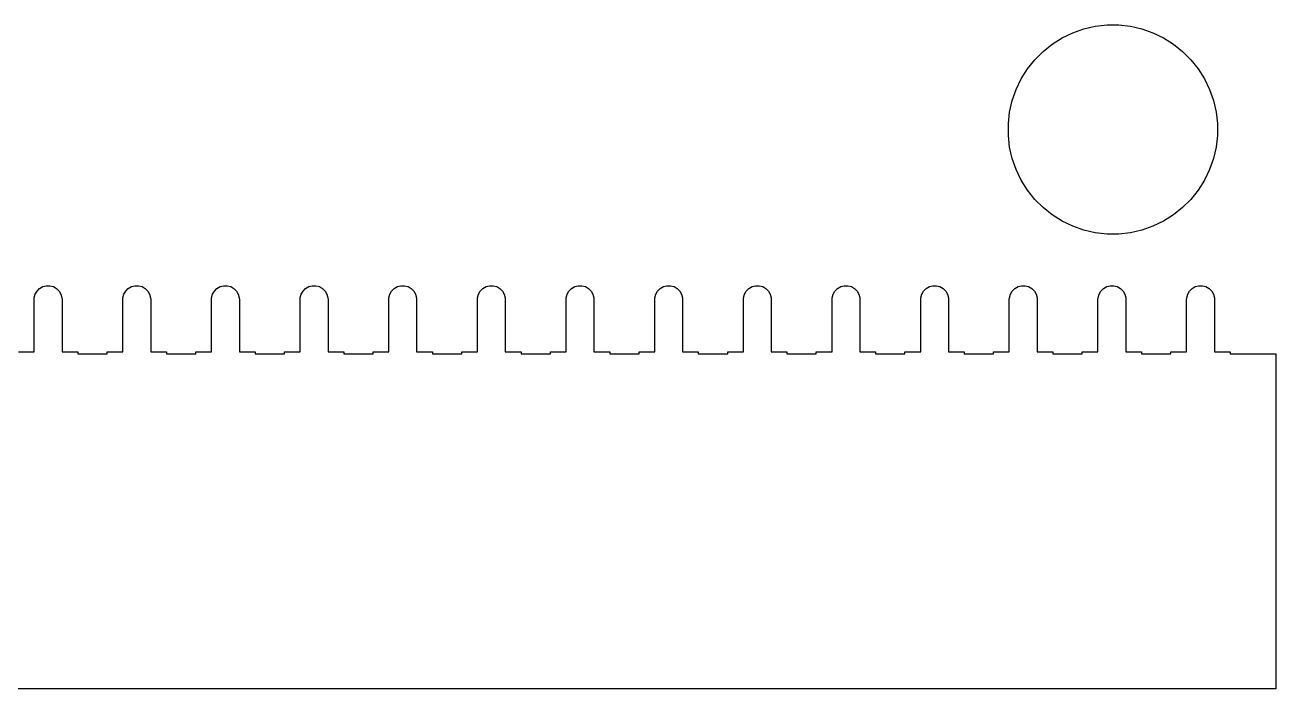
# Model space of a CAD drawing. Header units: inches. Extents: x 2.95 to 6.5, y -4.57 to -2.14.
# Drawn here: x 4.737 to 6.148, y -4.566 to -3.817 of the extents above; entities that cross this region are included whole.
import ezdxf

# ---------------------------------------------------------------- set-up
doc = ezdxf.new("R2010")
doc.units = ezdxf.units.IN
doc.header["$MEASUREMENT"] = 0
doc.layers.add('BLACK', color=7, linetype='CONTINUOUS')

msp = doc.modelspace()

# ---------------------------------------------------------------- linework, layer by layer
at = {"layer": 'BLACK', "linetype": 'CONTINUOUS'}
for p, q in [((5.9186, -3.826), (5.9311, -3.8217)), ((5.9311, -3.8217), (5.944, -3.8187)), ((5.944, -3.8187), (5.9572, -3.8172)), ((5.9572, -3.8172), (5.9704, -3.8172)), ((5.9704, -3.8172), (5.9836, -3.8187)), ((5.9836, -3.8187), (5.9965, -3.8217)), ((5.9965, -3.8217), (6.009, -3.826)), ((5.8954, -3.8388), (5.9066, -3.8318)), ((5.9066, -3.8318), (5.9186, -3.826)), ((6.009, -3.826), (6.0209, -3.8318)), ((6.0209, -3.8318), (6.0321, -3.8388)), ((5.8757, -3.8565), (5.8851, -3.8471)), ((5.8851, -3.8471), (5.8954, -3.8388)), ((6.0321, -3.8388), (6.0425, -3.8471)), ((6.0425, -3.8471), (6.0518, -3.8565)), ((5.8675, -3.8668), (5.8757, -3.8565)), ((6.0518, -3.8565), (6.0601, -3.8668)), ((5.8547, -3.89), (5.8604, -3.878)), ((5.8604, -3.878), (5.8675, -3.8668)), ((6.0601, -3.8668), (6.0672, -3.878)), ((6.0672, -3.878), (6.0729, -3.89)), ((5.8503, -3.9025), (5.8547, -3.89)), ((6.0729, -3.89), (6.0773, -3.9025)), ((5.8473, -3.9154), (5.8503, -3.9025)), ((6.0773, -3.9025), (6.0802, -3.9154)), ((5.8459, -3.9285), (5.8473, -3.9154)), ((6.0802, -3.9154), (6.0817, -3.9285)), ((5.8459, -3.9418), (5.8459, -3.9285)), ((6.0817, -3.9285), (6.0817, -3.9418)), ((5.8473, -3.9549), (5.8459, -3.9418)), ((6.0817, -3.9418), (6.0802, -3.9549)), ((5.8503, -3.9679), (5.8473, -3.9549)), ((6.0802, -3.9549), (6.0773, -3.9679)), ((5.8547, -3.9804), (5.8503, -3.9679)), ((6.0773, -3.9679), (6.0729, -3.9804)), ((5.8604, -3.9923), (5.8547, -3.9804)), ((5.8675, -4.0035), (5.8604, -3.9923)), ((6.0672, -3.9923), (6.0601, -4.0035)), ((6.0729, -3.9804), (6.0672, -3.9923)), ((5.8757, -4.0139), (5.8675, -4.0035)), ((6.0601, -4.0035), (6.0518, -4.0139)), ((5.8851, -4.0232), (5.8757, -4.0139)), ((6.0518, -4.0139), (6.0425, -4.0232)), ((5.8954, -4.0315), (5.8851, -4.0232)), ((5.9066, -4.0385), (5.8954, -4.0315)), ((6.0321, -4.0315), (6.0209, -4.0385)), ((6.0425, -4.0232), (6.0321, -4.0315)), ((5.9186, -4.0443), (5.9066, -4.0385)), ((5.9311, -4.0487), (5.9186, -4.0443)), ((5.944, -4.0516), (5.9311, -4.0487)), ((5.9965, -4.0487), (5.9836, -4.0516)), ((6.009, -4.0443), (5.9965, -4.0487)), ((6.0209, -4.0385), (6.009, -4.0443)), ((5.9572, -4.0531), (5.944, -4.0516)), ((5.9704, -4.0531), (5.9572, -4.0531)), ((5.9836, -4.0516), (5.9704, -4.0531)), ((4.7482, -4.121), (4.7503, -4.1174)), ((4.7503, -4.1174), (4.7532, -4.1145)), ((4.7532, -4.1145), (4.7568, -4.1124)), ((4.7568, -4.1124), (4.7607, -4.1114)), ((4.7607, -4.1114), (4.7648, -4.1114)), ((4.7648, -4.1114), (4.7688, -4.1124)), ((4.7688, -4.1124), (4.7724, -4.1145)), ((4.7724, -4.1145), (4.7753, -4.1174)), ((4.7753, -4.1174), (4.7773, -4.121)), ((4.8482, -4.121), (4.8503, -4.1174)), ((4.8503, -4.1174), (4.8532, -4.1145)), ((4.8532, -4.1145), (4.8568, -4.1124)), ((4.8568, -4.1124), (4.8607, -4.1114)), ((4.8607, -4.1114), (4.8648, -4.1114)), ((4.8648, -4.1114), (4.8688, -4.1124)), ((4.8688, -4.1124), (4.8724, -4.1145)), ((4.8724, -4.1145), (4.8753, -4.1174)), ((4.8753, -4.1174), (4.8773, -4.121)), ((4.9482, -4.121), (4.9503, -4.1174)), ((4.9503, -4.1174), (4.9532, -4.1145)), ((4.9532, -4.1145), (4.9568, -4.1124)), ((4.9568, -4.1124), (4.9607, -4.1114)), ((4.9607, -4.1114), (4.9648, -4.1114)), ((4.9648, -4.1114), (4.9688, -4.1124)), ((4.9688, -4.1124), (4.9724, -4.1145)), ((4.9724, -4.1145), (4.9753, -4.1174)), ((4.9753, -4.1174), (4.9773, -4.121)), ((5.0482, -4.121), (5.0503, -4.1174)), ((5.0503, -4.1174), (5.0532, -4.1145)), ((5.0532, -4.1145), (5.0568, -4.1124)), ((5.0568, -4.1124), (5.0607, -4.1114)), ((5.0607, -4.1114), (5.0648, -4.1114)), ((5.0648, -4.1114), (5.0688, -4.1124)), ((5.0688, -4.1124), (5.0724, -4.1145)), ((5.0724, -4.1145), (5.0753, -4.1174)), ((5.0753, -4.1174), (5.0773, -4.121)), ((5.1482, -4.121), (5.1503, -4.1174)), ((5.1503, -4.1174), (5.1532, -4.1145)), ((5.1532, -4.1145), (5.1568, -4.1124)), ((5.1568, -4.1124), (5.1607, -4.1114)), ((5.1607, -4.1114), (5.1648, -4.1114)), ((5.1648, -4.1114), (5.1688, -4.1124)), ((5.1688, -4.1124), (5.1724, -4.1145)), ((5.1724, -4.1145), (5.1753, -4.1174)), ((5.1753, -4.1174), (5.1773, -4.121)), ((5.2482, -4.121), (5.2503, -4.1174)), ((5.2503, -4.1174), (5.2532, -4.1145)), ((5.2532, -4.1145), (5.2568, -4.1124)), ((5.2568, -4.1124), (5.2607, -4.1114)), ((5.2607, -4.1114), (5.2648, -4.1114)), ((5.2648, -4.1114), (5.2688, -4.1124)), ((5.2688, -4.1124), (5.2724, -4.1145)), ((5.2724, -4.1145), (5.2753, -4.1174)), ((5.2753, -4.1174), (5.2773, -4.121)), ((5.3482, -4.121), (5.3503, -4.1174)), ((5.3503, -4.1174), (5.3532, -4.1145)), ((5.3532, -4.1145), (5.3568, -4.1124)), ((5.3568, -4.1124), (5.3607, -4.1114)), ((5.3607, -4.1114), (5.3648, -4.1114)), ((5.3648, -4.1114), (5.3688, -4.1124)), ((5.3688, -4.1124), (5.3724, -4.1145)), ((5.3724, -4.1145), (5.3753, -4.1174)), ((5.3753, -4.1174), (5.3773, -4.121)), ((5.4482, -4.121), (5.4503, -4.1174)), ((5.4503, -4.1174), (5.4532, -4.1145)), ((5.4532, -4.1145), (5.4568, -4.1124)), ((5.4568, -4.1124), (5.4607, -4.1114)), ((5.4607, -4.1114), (5.4648, -4.1114)), ((5.4648, -4.1114), (5.4688, -4.1124)), ((5.4688, -4.1124), (5.4724, -4.1145)), ((5.4724, -4.1145), (5.4753, -4.1174)), ((5.4753, -4.1174), (5.4773, -4.121)), ((5.5482, -4.121), (5.5503, -4.1174)), ((5.5503, -4.1174), (5.5532, -4.1145)), ((5.5532, -4.1145), (5.5568, -4.1124)), ((5.5568, -4.1124), (5.5607, -4.1114)), ((5.5607, -4.1114), (5.5648, -4.1114)), ((5.5648, -4.1114), (5.5688, -4.1124)), ((5.5688, -4.1124), (5.5724, -4.1145)), ((5.5724, -4.1145), (5.5753, -4.1174)), ((5.5753, -4.1174), (5.5773, -4.121)), ((5.6482, -4.121), (5.6503, -4.1174)), ((5.6503, -4.1174), (5.6532, -4.1145)), ((5.6532, -4.1145), (5.6568, -4.1124)), ((5.6568, -4.1124), (5.6607, -4.1114)), ((5.6607, -4.1114), (5.6648, -4.1114)), ((5.6648, -4.1114), (5.6688, -4.1124)), ((5.6688, -4.1124), (5.6724, -4.1145)), ((5.6724, -4.1145), (5.6753, -4.1174)), ((5.6753, -4.1174), (5.6773, -4.121)), ((5.7482, -4.121), (5.7503, -4.1174)), ((5.7503, -4.1174), (5.7532, -4.1145)), ((5.7532, -4.1145), (5.7568, -4.1124)), ((5.7568, -4.1124), (5.7607, -4.1114)), ((5.7607, -4.1114), (5.7648, -4.1114)), ((5.7648, -4.1114), (5.7688, -4.1124)), ((5.7688, -4.1124), (5.7724, -4.1145)), ((5.7724, -4.1145), (5.7753, -4.1174)), ((5.7753, -4.1174), (5.7773, -4.121)), ((5.8482, -4.121), (5.8503, -4.1174)), ((5.8503, -4.1174), (5.8532, -4.1145)), ((5.8532, -4.1145), (5.8568, -4.1124)), ((5.8568, -4.1124), (5.8607, -4.1114)), ((5.8607, -4.1114), (5.8648, -4.1114)), ((5.8648, -4.1114), (5.8688, -4.1124)), ((5.8688, -4.1124), (5.8724, -4.1145)), ((5.8724, -4.1145), (5.8753, -4.1174)), ((5.8753, -4.1174), (5.8773, -4.121)), ((5.9482, -4.121), (5.9503, -4.1174)), ((5.9503, -4.1174), (5.9532, -4.1145)), ((5.9532, -4.1145), (5.9568, -4.1124)), ((5.9568, -4.1124), (5.9607, -4.1114)), ((5.9607, -4.1114), (5.9648, -4.1114)), ((5.9648, -4.1114), (5.9688, -4.1124)), ((5.9688, -4.1124), (5.9724, -4.1145)), ((5.9724, -4.1145), (5.9753, -4.1174)), ((5.9753, -4.1174), (5.9773, -4.121)), ((6.0482, -4.121), (6.0503, -4.1174)), ((6.0503, -4.1174), (6.0532, -4.1145)), ((6.0532, -4.1145), (6.0568, -4.1124)), ((6.0568, -4.1124), (6.0607, -4.1114)), ((6.0607, -4.1114), (6.0648, -4.1114)), ((6.0648, -4.1114), (6.0688, -4.1124)), ((6.0688, -4.1124), (6.0724, -4.1145)), ((6.0724, -4.1145), (6.0753, -4.1174)), ((6.0753, -4.1174), (6.0773, -4.121)), ((4.747, -4.127), (4.7472, -4.1249)), ((4.747, -4.186), (4.747, -4.127)), ((4.7472, -4.1249), (4.7482, -4.121)), ((4.7773, -4.121), (4.7784, -4.1249)), ((4.7784, -4.1249), (4.7785, -4.127)), ((4.7785, -4.127), (4.7785, -4.186)), ((4.847, -4.127), (4.8472, -4.1249)), ((4.847, -4.186), (4.847, -4.127)), ((4.8472, -4.1249), (4.8482, -4.121)), ((4.8773, -4.121), (4.8784, -4.1249)), ((4.8784, -4.1249), (4.8785, -4.127)), ((4.8785, -4.127), (4.8785, -4.186)), ((4.947, -4.127), (4.9472, -4.1249)), ((4.947, -4.186), (4.947, -4.127)), ((4.9472, -4.1249), (4.9482, -4.121)), ((4.9773, -4.121), (4.9784, -4.1249)), ((4.9784, -4.1249), (4.9785, -4.127)), ((4.9785, -4.127), (4.9785, -4.186)), ((5.047, -4.127), (5.0472, -4.1249)), ((5.047, -4.186), (5.047, -4.127)), ((5.0472, -4.1249), (5.0482, -4.121)), ((5.0773, -4.121), (5.0784, -4.1249)), ((5.0784, -4.1249), (5.0785, -4.127)), ((5.0785, -4.127), (5.0785, -4.186)), ((5.147, -4.127), (5.1472, -4.1249)), ((5.147, -4.186), (5.147, -4.127)), ((5.1472, -4.1249), (5.1482, -4.121)), ((5.1773, -4.121), (5.1784, -4.1249)), ((5.1784, -4.1249), (5.1785, -4.127)), ((5.1785, -4.127), (5.1785, -4.186)), ((5.247, -4.127), (5.2472, -4.1249)), ((5.247, -4.186), (5.247, -4.127)), ((5.2472, -4.1249), (5.2482, -4.121)), ((5.2773, -4.121), (5.2784, -4.1249)), ((5.2784, -4.1249), (5.2785, -4.127)), ((5.2785, -4.127), (5.2785, -4.186)), ((5.347, -4.127), (5.3472, -4.1249)), ((5.347, -4.186), (5.347, -4.127)), ((5.3472, -4.1249), (5.3482, -4.121)), ((5.3773, -4.121), (5.3784, -4.1249)), ((5.3784, -4.1249), (5.3785, -4.127)), ((5.3785, -4.127), (5.3785, -4.186)), ((5.447, -4.127), (5.4472, -4.1249)), ((5.447, -4.186), (5.447, -4.127)), ((5.4472, -4.1249), (5.4482, -4.121)), ((5.4773, -4.121), (5.4784, -4.1249)), ((5.4784, -4.1249), (5.4785, -4.127)), ((5.4785, -4.127), (5.4785, -4.186)), ((5.547, -4.127), (5.5472, -4.1249)), ((5.547, -4.186), (5.547, -4.127)), ((5.5472, -4.1249), (5.5482, -4.121)), ((5.5773, -4.121), (5.5784, -4.1249)), ((5.5784, -4.1249), (5.5785, -4.127)), ((5.5785, -4.127), (5.5785, -4.186)), ((5.647, -4.127), (5.6472, -4.1249)), ((5.647, -4.186), (5.647, -4.127)), ((5.6472, -4.1249), (5.6482, -4.121)), ((5.6773, -4.121), (5.6784, -4.1249)), ((5.6784, -4.1249), (5.6785, -4.127)), ((5.6785, -4.127), (5.6785, -4.186)), ((5.747, -4.127), (5.7472, -4.1249)), ((5.747, -4.186), (5.747, -4.127)), ((5.7472, -4.1249), (5.7482, -4.121)), ((5.7773, -4.121), (5.7784, -4.1249)), ((5.7784, -4.1249), (5.7785, -4.127)), ((5.7785, -4.127), (5.7785, -4.186)), ((5.847, -4.127), (5.8472, -4.1249)), ((5.847, -4.186), (5.847, -4.127)), ((5.8472, -4.1249), (5.8482, -4.121)), ((5.8773, -4.121), (5.8784, -4.1249)), ((5.8784, -4.1249), (5.8785, -4.127)), ((5.8785, -4.127), (5.8785, -4.186)), ((5.947, -4.127), (5.9472, -4.1249)), ((5.947, -4.186), (5.947, -4.127)), ((5.9472, -4.1249), (5.9482, -4.121)), ((5.9773, -4.121), (5.9784, -4.1249)), ((5.9784, -4.1249), (5.9785, -4.127)), ((5.9785, -4.127), (5.9785, -4.186)), ((6.047, -4.127), (6.0472, -4.1249)), ((6.047, -4.186), (6.047, -4.127)), ((6.0472, -4.1249), (6.0482, -4.121)), ((6.0773, -4.121), (6.0784, -4.1249)), ((6.0784, -4.1249), (6.0785, -4.127)), ((6.0785, -4.127), (6.0785, -4.186)), ((4.7293, -4.186), (4.747, -4.186)), ((4.7785, -4.186), (4.7962, -4.186)), ((4.7962, -4.186), (4.7962, -4.1883)), ((4.7962, -4.1883), (4.8293, -4.1883)), ((4.8293, -4.1883), (4.8293, -4.186)), ((4.8293, -4.186), (4.847, -4.186)), ((4.8785, -4.186), (4.8962, -4.186)), ((4.8962, -4.186), (4.8962, -4.1883)), ((4.8962, -4.1883), (4.9293, -4.1883)), ((4.9293, -4.1883), (4.9293, -4.186)), ((4.9293, -4.186), (4.947, -4.186)), ((4.9785, -4.186), (4.9962, -4.186)), ((4.9962, -4.186), (4.9962, -4.1883)), ((4.9962, -4.1883), (5.0293, -4.1883)), ((5.0293, -4.1883), (5.0293, -4.186)), ((5.0293, -4.186), (5.047, -4.186)), ((5.0785, -4.186), (5.0962, -4.186)), ((5.0962, -4.186), (5.0962, -4.1883)), ((5.0962, -4.1883), (5.1293, -4.1883)), ((5.1293, -4.1883), (5.1293, -4.186)), ((5.1293, -4.186), (5.147, -4.186)), ((5.1785, -4.186), (5.1962, -4.186)), ((5.1962, -4.186), (5.1962, -4.1883)), ((5.1962, -4.1883), (5.2293, -4.1883)), ((5.2293, -4.1883), (5.2293, -4.186)), ((5.2293, -4.186), (5.247, -4.186)), ((5.2785, -4.186), (5.2962, -4.186)), ((5.2962, -4.186), (5.2962, -4.1883)), ((5.2962, -4.1883), (5.3293, -4.1883)), ((5.3293, -4.1883), (5.3293, -4.186)), ((5.3293, -4.186), (5.347, -4.186)), ((5.3785, -4.186), (5.3962, -4.186)), ((5.3962, -4.186), (5.3962, -4.1883)), ((5.3962, -4.1883), (5.4293, -4.1883)), ((5.4293, -4.1883), (5.4293, -4.186)), ((5.4293, -4.186), (5.447, -4.186)), ((5.4785, -4.186), (5.4962, -4.186)), ((5.4962, -4.186), (5.4962, -4.1883)), ((5.4962, -4.1883), (5.5293, -4.1883)), ((5.5293, -4.1883), (5.5293, -4.186)), ((5.5293, -4.186), (5.547, -4.186)), ((5.5785, -4.186), (5.5962, -4.186)), ((5.5962, -4.186), (5.5962, -4.1883)), ((5.5962, -4.1883), (5.6293, -4.1883)), ((5.6293, -4.1883), (5.6293, -4.186)), ((5.6293, -4.186), (5.647, -4.186)), ((5.6785, -4.186), (5.6962, -4.186)), ((5.6962, -4.186), (5.6962, -4.1883)), ((5.6962, -4.1883), (5.7293, -4.1883)), ((5.7293, -4.1883), (5.7293, -4.186)), ((5.7293, -4.186), (5.747, -4.186)), ((5.7785, -4.186), (5.7962, -4.186)), ((5.7962, -4.186), (5.7962, -4.1883)), ((5.7962, -4.1883), (5.8293, -4.1883)), ((5.8293, -4.1883), (5.8293, -4.186)), ((5.8293, -4.186), (5.847, -4.186)), ((5.8785, -4.186), (5.8962, -4.186)), ((5.8962, -4.186), (5.8962, -4.1883)), ((5.8962, -4.1883), (5.9293, -4.1883)), ((5.9293, -4.1883), (5.9293, -4.186)), ((5.9293, -4.186), (5.947, -4.186)), ((5.9785, -4.186), (5.9962, -4.186)), ((5.9962, -4.186), (5.9962, -4.1883)), ((5.9962, -4.1883), (6.0293, -4.1883)), ((6.0293, -4.1883), (6.0293, -4.186)), ((6.0293, -4.186), (6.047, -4.186)), ((6.0785, -4.186), (6.0962, -4.186)), ((6.0962, -4.186), (6.0962, -4.1883)), ((6.0962, -4.1883), (6.1478, -4.1883)), ((6.1478, -4.1883), (6.1478, -4.5663)), ((6.1478, -4.5663), (3.5728, -4.5663))]:
    msp.add_line(p, q, dxfattribs=at)

doc.saveas('drawing.dxf')
